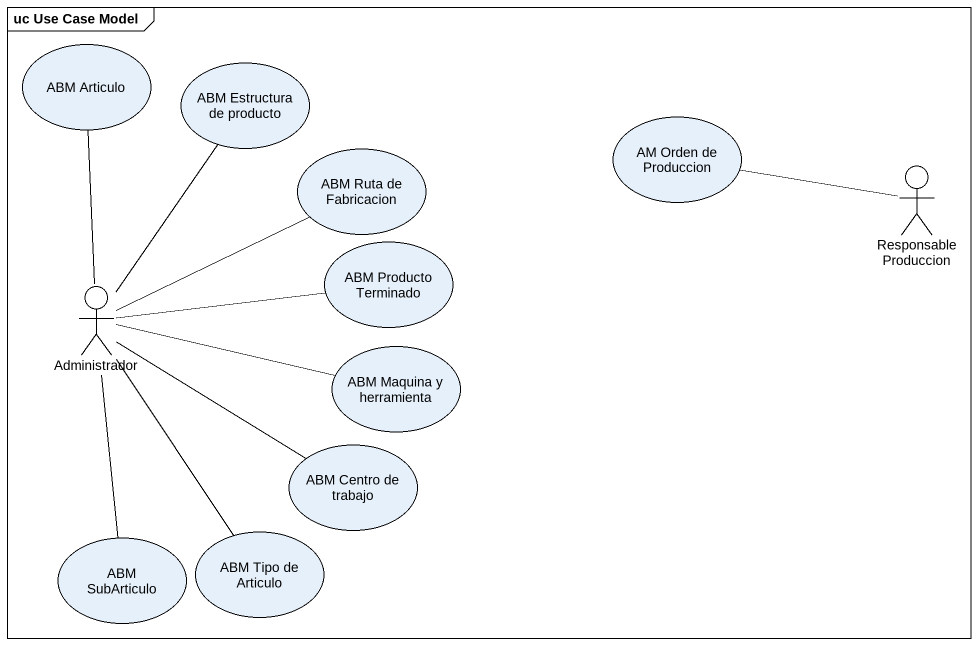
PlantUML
@startuml
mainframe uc Use Case Model
usecase "ABM Articulo" as ABM_Articulo
usecase "ABM Estructura de producto" as ABM_Estructura_de_producto
usecase "ABM Ruta de Fabricacion" as ABM_Ruta_de_Fabricacion
usecase "AM Orden de Produccion" as AM_Orden_de_Produccion
actor "Responsable Produccion" as Responsable_Produccion
usecase "ABM Producto Terminado" as ABM_Producto_Terminado
actor Administrador
usecase "ABM Maquina y herramienta" as ABM_Maquina_y_herramienta
usecase "ABM Centro de trabajo" as ABM_Centro_de_trabajo
usecase "ABM SubArticulo" as ABM_SubArticulo
usecase "ABM Tipo de Articulo" as ABM_Tipo_de_Articulo
Responsable_Produccion -left- AM_Orden_de_Produccion
Administrador -up- ABM_Articulo
Administrador -up- ABM_Estructura_de_producto
Administrador -right- ABM_Ruta_de_Fabricacion
Administrador -right- ABM_Producto_Terminado
Administrador -right- ABM_Maquina_y_herramienta
Administrador -right- ABM_Centro_de_trabajo
Administrador -- ABM_SubArticulo
Administrador -- ABM_Tipo_de_Articulo
@enduml
